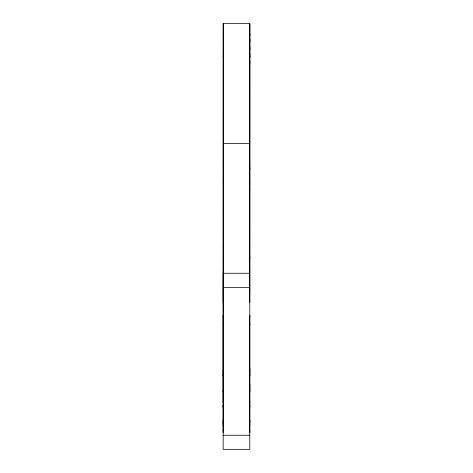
<?xml version="1.0" encoding="UTF-8"?>
<svg xmlns="http://www.w3.org/2000/svg" width="473" height="473" viewBox="0 0 473 473"><rect width="100%" height="100%" fill="white"/><g stroke="black" fill="none" stroke-linecap="round" stroke-linejoin="round"><path stroke-width="0.71" d="M223.221 56.884L223.221 56.476L223.221 57.079M223.167 317.093L223.167 315.538L223.155 426.291M249.809 289.174L249.809 288.873L249.797 289.482L249.833 23.65L223.215 23.65L223.179 289.476L223.191 288.873M223.161 405.503L223.161 407.064L223.161 405.503M223.203 390.521L223.203 391.928L223.203 391.567M223.197 373.812L223.197 375.787L223.173 374.9M223.203 372.369L223.203 370.968L223.203 371.323M223.173 324.064L223.203 324.726M249.839 56.884L249.839 56.476L249.839 57.079M249.845 54.726L249.845 55.081L249.845 53.674M249.845 34.476L249.845 34.121L249.845 35.522M249.774 430.732L249.774 432.57L249.785 419.994L249.774 421.839M249.785 317.099L249.785 315.538L249.774 426.291M249.779 405.509L249.779 407.064L249.779 400.933M249.827 384.159L249.827 391.928L249.827 391.573M249.827 376.206L249.821 368.183M249.839 63.4L249.839 61.289M249.845 49.842L249.845 47.312M249.845 41.884L249.845 39.36M249.821 375.568L249.791 374.906M223.179 402.417L223.215 23.65M223.203 143.354L249.827 143.354M249.774 273.27L223.155 273.27L223.155 449.338L249.774 449.338L249.839 23.65M223.155 287.348L249.774 287.353M223.155 435.249L249.774 435.255M249.797 208.623L249.797 208.954M223.179 208.623L223.179 208.948M249.839 168.27L249.839 168.63M249.815 164.409L249.809 165.018M249.821 167.749L249.821 168.465M249.803 181.857L249.815 182.46M249.839 188.875L249.839 189.235M249.833 236.813L249.833 237.174M249.791 246.043L249.791 246.658M249.803 271.431L249.809 272.034M249.791 290.345L249.785 290.032L249.779 302.395M249.827 370.968L249.827 371.323M223.197 164.409L223.185 165.012M223.203 167.749L223.221 168.625M223.185 181.857L223.197 182.46M223.215 188.875L223.215 189.23M223.215 236.813L223.215 237.168M223.173 246.043L223.173 246.658M223.215 257.418L223.215 257.773M223.191 272.034L223.179 271.431M223.173 290.339L223.161 290.032L223.161 302.395M223.155 419.994L223.161 432.57M223.167 421.833L223.167 423.14M223.161 429.425L223.161 430.726M223.226 54.72L223.226 55.081L223.226 54.72M223.226 34.115L223.226 34.476L223.226 34.115M249.797 324.07L249.797 324.732L249.797 324.07M249.833 257.418L249.833 257.779L249.833 257.418"/></g></svg>
